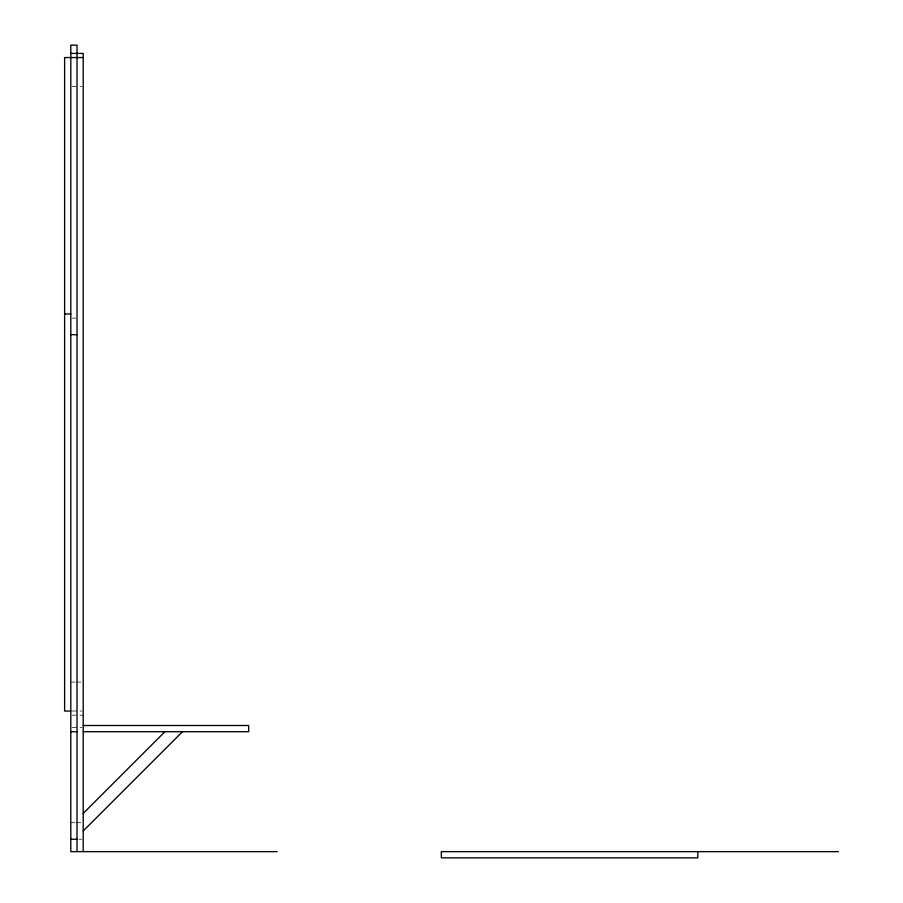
<?xml version="1.0" encoding="UTF-8"?>
<svg xmlns="http://www.w3.org/2000/svg" width="903" height="903" viewBox="0 0 903 903"><rect width="100%" height="100%" fill="white"/><g stroke="black" fill="none" stroke-linecap="round" stroke-linejoin="round"><path stroke-width="0.68" stroke-dasharray="4.51 3.39" d="M72.184 86.507L81.834 86.507M72.048 318.116L75.773 318.116M70.806 682.07L74.949 682.07M76.326 682.07L81.834 682.07M72.184 711.022L81.834 711.022M72.048 715.165L83.211 715.165M72.184 727.57L81.834 727.57M70.806 822.689L74.949 822.689M76.326 822.689L81.834 822.689M79.08 839.237L81.834 839.237"/><path stroke-width="1.35" d="M83.211 813.422L164.933 731.701M83.211 830.963L182.474 731.701M70.806 53.424L83.211 53.424L83.211 851.642M83.211 57.555L64.61 57.555L64.61 711.022L70.806 711.022M64.61 313.984L70.806 313.984M70.806 334.663L77.015 334.663M83.211 725.504L248.652 725.504L248.652 731.701L83.211 731.701M70.806 731.701L77.015 731.701M70.806 839.237L77.015 839.237M277.198 851.642L70.806 851.642L70.806 45.15L77.015 45.15L77.015 851.642M838.39 851.642L441.353 851.642L441.353 857.85L697.771 857.85L697.771 851.642"/></g></svg>
